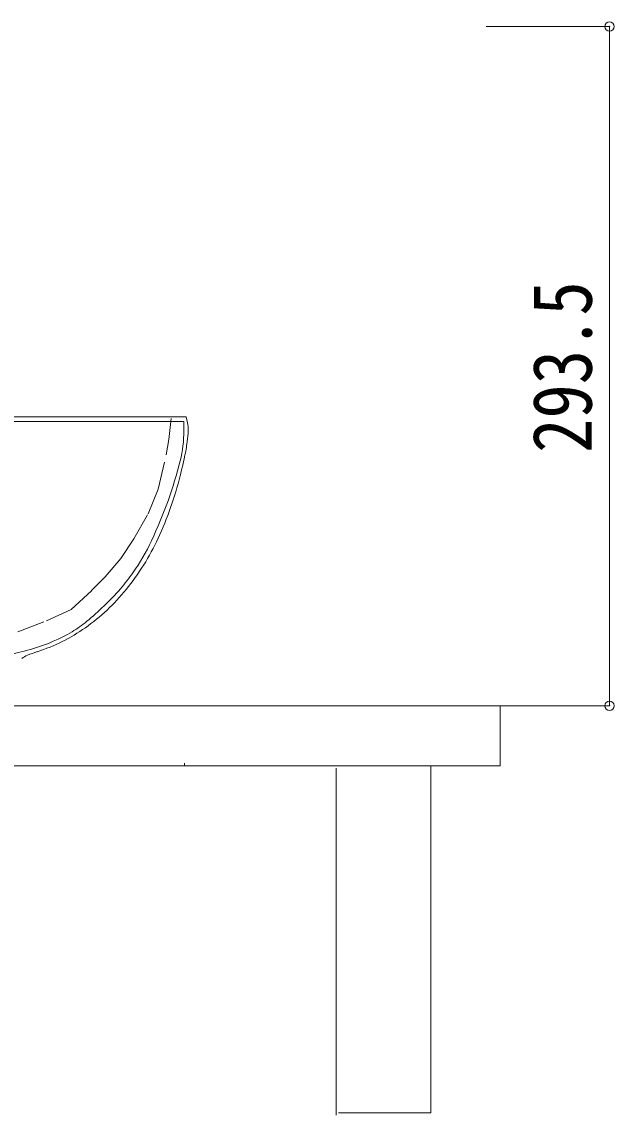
# Model space of a CAD drawing. Units: millimetres, scale not verified. Extents: x -749335 to 2004, y -1439 to 92633.
# Drawn here: x -1404.2 to -1148, y -175.9 to 296.8 of the extents above; entities that cross this region are included whole.
import ezdxf
from ezdxf.enums import TextEntityAlignment as Align

# ---------------------------------------------------------------- set-up
doc = ezdxf.new("R2010")
doc.units = ezdxf.units.MM
doc.header["$LTSCALE"] = 10
doc.header["$PDMODE"] = 32
doc.header["$PDSIZE"] = 4
doc.linetypes.add('DASHED1', pattern=[1.8, 1.2, -0.6])
doc.layers.add('2-1_什器図', color=7, linetype='Continuous', lineweight=15)
doc.styles.add('ＭＳ ゴシック', font='')
doc.styles.get('ＭＳ ゴシック').set_extended_font_data('MS Gothic')

msp = doc.modelspace()

# ---------------------------------------------------------------- linework, layer by layer
at = {"layer": '2-1_什器図', "color": 4, "lineweight": 9}
for p, q in [((-1149.96, 294.79), (-1203.35, 294.79)), ((-1149.96, 1.09), (-1149.96, 294.79)), ((-1149.96, 1.09), (-1203.35, 1.09))]:
    msp.add_line(p, q, dxfattribs=at)
at = {"layer": '2-1_什器図'}
for p, q in [((-1471.67, 124.01), (-1334.14, 124.01)), ((-1333.17, 126.01), (-1471.53, 126.01)), ((-1334.14, 124.01), (-1334.14, 120.08)), ((-1332.53, 123.46), (-1333.17, 126.01)), ((-1747.23, 1.09), (-1197.23, 1.09)), ((-1197.23, 1.09), (-1197.23, -24.91)), ((-1333.81, -23.67), (-1333.81, -24.87)), ((-1268.23, -25.91), (-1268.23, -175.91)), ((-1227.23, -24.91), (-1227.23, -174.91)), ((-1267.23, -174.91), (-1227.23, -174.91))]:
    msp.add_line(p, q, dxfattribs=at)
at = {"layer": '2-1_什器図', "linetype": 'DASHED1'}
for p, q in [((-1340.67, 116.26), (-1339.61, 125.29)), ((-1341.84, 109.53), (-1340.67, 116.26)), ((-1345.21, 94.77), (-1341.84, 109.53)), ((-1349.61, 84.14), (-1345.21, 94.77)), ((-1355.83, 73.26), (-1349.61, 84.14)), ((-1361.45, 64.77), (-1355.83, 73.26)), ((-1368.2, 56.77), (-1361.45, 64.77)), ((-1374.07, 50.9), (-1368.2, 56.77)), ((-1382.94, 42.7), (-1374.07, 50.9)), ((-1393.56, 37.78), (-1382.94, 42.7)), ((-1406, 33.11), (-1393.56, 37.78))]:
    msp.add_line(p, q, dxfattribs=at)
at = {"layer": '2-1_什器図'}
msp.add_lwpolyline([(-1747.23, 1.09), (-1747.23, -24.91), (-1197.23, -24.91)], dxfattribs=at)
for centre, radius, start, end in [((-1343.37, 120.74), 11.17, 357.1936, 14.0893), ((-1388.45, 120.08), 54.32, 346.0257, 360), ((-1387.85, 122.92), 55.7, 352.0587, 357.1936), ((-1422.68, 127.78), 90.87, 347.9135, 352.0587), ((-1573.86, 160.15), 245.48, 345.9391, 347.9135), ((-1510.52, 150.46), 180.11, 340.3034, 346.0256), ((-1483.22, 137.45), 152.04, 335.1231, 345.9392), ((-1517.91, 153.1), 187.95, 334.5789, 340.3034), ((-1441.04, 117.89), 105.55, 320.9041, 335.1232), ((-1437.75, 115), 99.21, 325.3439, 334.5789), ((-1416.87, 100.57), 73.81, 318.4751, 325.3439), ((-1428.14, 107.41), 88.93, 305.2955, 320.9041), ((-1460.46, 139.17), 132.05, 314.031, 318.475), ((-1457.24, 135.84), 127.42, 309.5582, 314.031), ((-1420.65, 96.83), 75.96, 287.728, 305.2955), ((-1408.25, 76.53), 50.49, 300.6289, 309.5582), ((-1419.57, 95.64), 72.7, 286.3128, 300.6289), ((-1444.85, 182.04), 162.72, 278.4741, 286.3128), ((-1378.69, -34.42), 61.84, 107.728, 111.9585), ((-1398.21, 13.99), 9.64, 111.9584, 128.6653)]:
    msp.add_arc(centre, radius, start, end, dxfattribs=at)
at = {"layer": '2-1_什器図', "color": 6}
for p in [(-1149.96, 294.79), (-1149.96, 1.09)]:
    msp.add_point(p, dxfattribs=at)

# ---------------------------------------------------------------- texts
at = {"layer": '2-1_什器図', "style": 'ＭＳ ゴシック', "width": 0.85}
msp.add_text('293.5', height=25.66, rotation=90, dxfattribs=at).set_placement((-1149.96, 110.44), align=Align.BOTTOM_LEFT)

doc.saveas('drawing.dxf')
